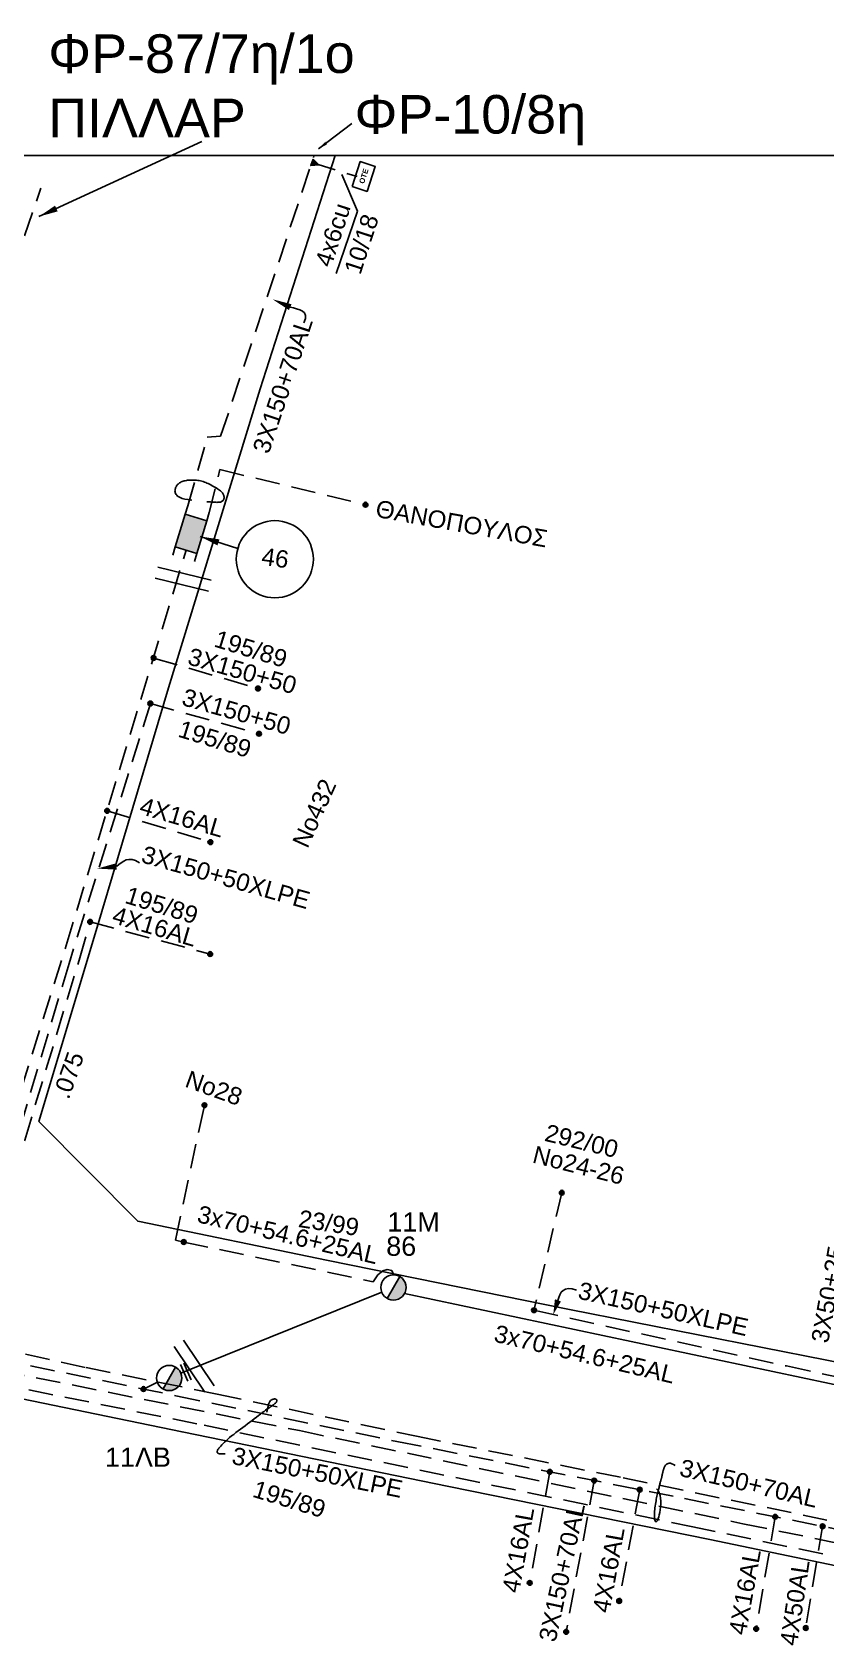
# Model space of a CAD drawing. Header units: millimetres. Extents: x 766 to 1726, y 225 to 629.
# Drawn here: x 1302.8 to 1344, y 528.8 to 612.6 of the extents above; entities that cross this region are included whole.
import ezdxf

# ---------------------------------------------------------------- set-up
doc = ezdxf.new("R2010")
doc.units = ezdxf.units.MM
doc.linetypes.add('DASHED', pattern=[19.05, 12.7, -6.35])
for name, color, linetype in [('Link Box 4 Διευθύνσεων', 7, 'Continuous'), ('Pillar OTE', 7, 'Continuous'), ('Άγνωστα', 7, 'Continuous'), ('Επιγραφές - Σχήματα', 7, 'Continuous'), ('Καλώδια ΧΤ   3x150+50AL', 7, 'DASHED'), ('Καλώδια ΧΤ   3x150+70AL', 7, 'DASHED'), ('Καλώδια ΧΤ   3x150AL+50XLPE', 7, 'DASHED'), ('Καλώδια ΧΤ   4x50AL', 7, 'DASHED'), ('Μηχανική τομή', 7, 'Continuous'), ('Στύλος ΦΜ', 7, 'Continuous'), ('Στύλος ΦΜ @ 1', 7, 'Continuous'), ('Συνδέσεις', 7, 'Continuous'), ('Συνεστραμμένα ΧΤ   3x70+54.6+25 AL', 7, 'SYN_LINE'), ('Τομή', 7, 'Continuous'), ('Υπόβαθρο ΔΕΗ', 7, 'Continuous'), ('Υπόγεια Καλώδια Δικτύου ΧΤ   .075', 7, 'DASHED'), ('Υπόγεια καλώδια Δικτύου ΧΤ και Παρ. ΧΤ - 3X150+70 AL', 7, 'DASHED'), ('Υπόγεια καλώδια Δικτύου ΧΤ και Παρ. ΧΤ 3X50AL +25CU  XLPE', 7, 'DASHED'), ('Υπόγεια καλώδια Παροχών ΧΤ   4x16AL', 7, 'DASHED'), ('Υπόγεια καλώδια Παροχών ΧΤ   4x50AL', 7, 'DASHED'), ('Υπόγεια καλώδια Παροχών ΧΤ   4x6', 7, 'DASHED')]:
    doc.layers.add(name, color=color, linetype=linetype)
doc.styles.add('arial', font='arial.ttf')
doc.styles.get("Standard").update_dxf_attribs({"font": 'arial.ttf'})
doc.linetypes.add('SYN_LINE', pattern='A,0.5,-0.0001,["/\\/\\/\\/",Standard,S=0.1,R=0,X=0,Y=-0.05],-0.25', length=0.7501)
doc.dimstyles.new('ISO-25', dxfattribs={"dimtxt": 2.5, "dimasz": 2.5, "dimexe": 1.25, "dimexo": 0.625, "dimtad": 1, "dimtxsty": 'Standard', "dimcen": 2.5, "dimadec": 0, "dimazin": 0, "dimtfac": 1, "dimtmove": 0, "dimatfit": 3, "dimfxl": 1, "dimarcsym": 0})

# ---------------------------------------------------------------- blocks, each defined once
blk = doc.blocks.new('ΥΠΑΡΧΩΝ ΤΣΙΜΕΝΤΕΝΙΟΣ ΣΤΥΛΟΣ')
at = {"layer": 'Στύλος ΦΜ'}
blk.add_hatch(color=256, dxfattribs=at).paths.add_polyline_path([(-1.29, -2.28, 0.574793), (2.62, 0, 0.268822), (1.3, 2.27)])
blk.add_line((-1.29, -2.28), (1.3, 2.27), dxfattribs=at)
blk.add_circle((0, 0), 2.62, dxfattribs=at)
at = {"layer": 'Στύλος ΦΜ', "flags": 4}
for tag, p in [('ΑΡΙΘΜΟΣ', (-4.68, 8.05)), ('ΤΥΠΟΣ', (-4.91, 3.03))]:
    blk.add_attdef(tag, p, '', height=4, dxfattribs=at)
blk = doc.blocks.new('LINK BOX 4 ΑΝΑΧΩΡΗΣΕΩΝ')
at = {"layer": 'Link Box 4 Διευθύνσεων', "ltscale": 40}
blk.add_hatch(color=256, dxfattribs=at).paths.add_polyline_path([(-3.54, 0), (-3.54, -4.67), (3.54, -4.67), (3.54, 0)])
for p, q in [((-3.54, 0), (-5.33, 0)), ((5.33, 0), (3.54, 0)), ((-3.54, -4.67), (-5.33, -4.67)), ((5.33, -4.67), (3.54, -4.67))]:
    blk.add_line(p, q, dxfattribs=at)
blk.add_lwpolyline([(-3.54, -4.67), (-3.54, 0), (3.54, 0), (3.54, -4.67)], close=True, dxfattribs=at)
blk = doc.blocks.new('_ΣΥΝΔΕΣΗ')
at = {"layer": 'Συνδέσεις', "linetype": 'SYN_LINE', "ltscale": 40}
blk.add_hatch(color=256, dxfattribs=at).paths.add_polyline_path([(0.5, -0.01, 1), (-0.5, -0.01, 1)])
at = {"layer": 'Συνδέσεις'}
blk.add_circle((0, -0.01), 0.5, dxfattribs=at)
blk = doc.blocks.new('ΤΟΜΗ')
at = {"layer": 'Τομή', "ltscale": 40}
for p, q in [((-5.68, 0), (5.68, 0)), ((5.68, -2.33), (-5.68, -2.33))]:
    blk.add_line(p, q, dxfattribs=at)
blk = doc.blocks.new('ΜΗΧΑΝΙΚΗ ΤΟΜΗ')
at = {"layer": 'Μηχανική τομή', "ltscale": 40}
for p, q in [((-1.89, 0.78), (1.89, 0.78)), ((1.89, 0), (-1.89, 0))]:
    blk.add_line(p, q, dxfattribs=at)
blk = doc.blocks.new('PILLAR ΟΤΕ')
at = {"layer": 'Pillar OTE', "ltscale": 40}
blk.add_lwpolyline([(-3.31, 2.02), (3.39, 2.02), (3.39, -1.99), (-3.31, -1.99)], close=True, dxfattribs=at)
at = {"layer": 'Pillar OTE', "insert": (-1.81, 0.71), "char_height": 1.3575, "width": 109.961, "attachment_point": 1}
blk.add_mtext('{\\fArial|b1|i0|c161|p34;OTE}', dxfattribs=at)

msp = doc.modelspace()

# ---------------------------------------------------------------- hatches: boundary and pattern name
at = {"layer": 'Pillar OTE', "ltscale": 40}
h = msp.add_hatch(color=256, dxfattribs=at)
h.dxf.hatch_style = 1
h.paths.add_polyline_path([(1317.243, 605.672), (1317.659, 605.713), (1317.358, 606.01)])

# ---------------------------------------------------------------- linework, layer by layer
msp.add_lwpolyline([(1317.358, 606.01), (1317.659, 605.713), (1317.243, 605.672), (1317.358, 606.01)], dxfattribs=at)
at = {"layer": 'Άγνωστα'}
msp.add_lwpolyline([(1309.285, 542.565), (1308.561, 542.215)], dxfattribs=at)
at = {"layer": 'Επιγραφές - Σχήματα'}
msp.add_lwpolyline([(807.638, 244.256), (1540.689, 244.256), (1540.689, 606.185), (807.638, 606.185)], close=True, dxfattribs=at)
for points in [[(1316.177, 598.327), (1316.338, 598.289), (1316.505, 598.247), (1316.666, 598.195), (1316.806, 598.125), (1316.912, 598.03), (1316.969, 597.902), (1316.966, 597.733), (1316.887, 597.518)], [(1311.077, 588.324), (1310.873, 588.348), (1310.706, 588.377), (1310.573, 588.411), (1310.468, 588.447), (1310.389, 588.487), (1310.33, 588.529), (1310.286, 588.572), (1310.255, 588.617), (1310.231, 588.662), (1310.214, 588.708), (1310.203, 588.753), (1310.198, 588.798), (1310.199, 588.843), (1310.205, 588.887), (1310.216, 588.93), (1310.232, 588.972), (1310.251, 589.012), (1310.274, 589.051), (1310.3, 589.087), (1310.331, 589.122), (1310.364, 589.155), (1310.4, 589.186), (1310.439, 589.214), (1310.481, 589.239), (1310.526, 589.262), (1310.573, 589.282), (1310.623, 589.3), (1310.675, 589.315), (1310.729, 589.328), (1310.787, 589.338), (1310.847, 589.347), (1310.909, 589.354), (1310.974, 589.359), (1311.041, 589.361), (1311.11, 589.362), (1311.18, 589.361), (1311.25, 589.357), (1311.321, 589.351), (1311.391, 589.342), (1311.46, 589.331), (1311.528, 589.316), (1311.594, 589.299), (1311.66, 589.279), (1311.726, 589.257), (1311.792, 589.231), (1311.858, 589.203), (1311.925, 589.173), (1311.993, 589.14), (1312.062, 589.105), (1312.131, 589.069), (1312.2, 589.03), (1312.268, 588.991), (1312.334, 588.951), (1312.396, 588.912), (1312.454, 588.872), (1312.506, 588.834), (1312.553, 588.797), (1312.594, 588.76), (1312.63, 588.725), (1312.66, 588.691), (1312.685, 588.657), (1312.705, 588.623), (1312.721, 588.589), (1312.733, 588.555), (1312.74, 588.521), (1312.744, 588.486), (1312.745, 588.452), (1312.741, 588.419), (1312.734, 588.388), (1312.724, 588.358), (1312.71, 588.33), (1312.692, 588.304), (1312.671, 588.282), (1312.647, 588.263), (1312.619, 588.247), (1312.588, 588.233), (1312.552, 588.222), (1312.513, 588.214), (1312.47, 588.208), (1312.422, 588.205), (1312.371, 588.204), (1312.314, 588.205), (1312.252, 588.207), (1312.185, 588.212), (1312.112, 588.217), (1312.032, 588.223), (1311.945, 588.23), (1311.851, 588.237)], [(1307.158, 569.317), (1307.283, 569.417), (1307.408, 569.513), (1307.537, 569.596), (1307.672, 569.658), (1307.818, 569.688), (1307.977, 569.679), (1308.153, 569.622), (1308.349, 569.509)], [(1330.063, 546.816), (1330.101, 546.967), (1330.158, 547.108), (1330.234, 547.232), (1330.334, 547.33), (1330.46, 547.398), (1330.614, 547.428), (1330.8, 547.413), (1331.02, 547.347)], [(1314.969, 541.01), (1314.996, 541.181), (1315.025, 541.318), (1315.056, 541.426), (1315.089, 541.508), (1315.123, 541.569), (1315.158, 541.613), (1315.192, 541.644), (1315.227, 541.665), (1315.262, 541.681), (1315.295, 541.692), (1315.327, 541.699), (1315.358, 541.701), (1315.386, 541.7), (1315.411, 541.696), (1315.433, 541.689), (1315.451, 541.679), (1315.465, 541.667), (1315.475, 541.652), (1315.481, 541.637), (1315.483, 541.619), (1315.482, 541.601), (1315.477, 541.582), (1315.469, 541.562), (1315.458, 541.542), (1315.443, 541.522), (1315.426, 541.502), (1315.406, 541.482), (1315.384, 541.462), (1315.359, 541.441), (1315.333, 541.421), (1315.304, 541.4), (1315.274, 541.379), (1315.242, 541.358), (1315.208, 541.335), (1315.17, 541.31), (1315.128, 541.282), (1315.08, 541.249), (1315.026, 541.212), (1314.965, 541.168), (1314.895, 541.116), (1314.816, 541.057), (1314.728, 540.991), (1314.633, 540.918), (1314.532, 540.84), (1314.424, 540.757), (1314.312, 540.671), (1314.196, 540.583), (1314.077, 540.493), (1313.956, 540.403), (1313.834, 540.312), (1313.712, 540.222), (1313.591, 540.132), (1313.472, 540.042), (1313.355, 539.954), (1313.243, 539.866), (1313.135, 539.78), (1313.033, 539.695), (1312.938, 539.613), (1312.849, 539.533), (1312.768, 539.458), (1312.694, 539.386), (1312.627, 539.319), (1312.57, 539.258), (1312.52, 539.202), (1312.48, 539.154), (1312.448, 539.111), (1312.424, 539.074), (1312.406, 539.041), (1312.395, 539.012), (1312.388, 538.986), (1312.387, 538.963), (1312.388, 538.941), (1312.394, 538.921), (1312.406, 538.901), (1312.428, 538.884), (1312.463, 538.87), (1312.515, 538.86), (1312.588, 538.853), (1312.684, 538.852), (1312.808, 538.855)], [(1335.173, 537.04), (1335.256, 536.946), (1335.318, 536.829), (1335.36, 536.694), (1335.385, 536.548), (1335.395, 536.395), (1335.394, 536.24), (1335.384, 536.088), (1335.367, 535.945), (1335.346, 535.814), (1335.321, 535.697), (1335.295, 535.595), (1335.267, 535.509), (1335.239, 535.438), (1335.21, 535.385), (1335.184, 535.348), (1335.159, 535.331), (1335.137, 535.331), (1335.118, 535.349), (1335.103, 535.382), (1335.09, 535.428), (1335.08, 535.485), (1335.073, 535.552), (1335.07, 535.627), (1335.069, 535.707), (1335.072, 535.791), (1335.078, 535.878), (1335.085, 535.968), (1335.095, 536.058), (1335.107, 536.149), (1335.121, 536.24), (1335.135, 536.329), (1335.15, 536.416), (1335.166, 536.5), (1335.182, 536.581), (1335.199, 536.658), (1335.215, 536.733), (1335.231, 536.804), (1335.247, 536.873), (1335.263, 536.938), (1335.278, 537), (1335.292, 537.059), (1335.306, 537.115), (1335.319, 537.167), (1335.331, 537.217), (1335.343, 537.263), (1335.354, 537.306), (1335.364, 537.345), (1335.374, 537.382), (1335.384, 537.415), (1335.393, 537.445), (1335.401, 537.474), (1335.409, 537.501), (1335.417, 537.527), (1335.424, 537.552), (1335.431, 537.579), (1335.438, 537.606), (1335.445, 537.634), (1335.451, 537.664), (1335.458, 537.695), (1335.464, 537.726), (1335.471, 537.758), (1335.477, 537.79), (1335.484, 537.821), (1335.491, 537.851), (1335.498, 537.881), (1335.505, 537.909), (1335.513, 537.937), (1335.52, 537.964), (1335.528, 537.991), (1335.535, 538.018), (1335.543, 538.044), (1335.55, 538.071), (1335.557, 538.097), (1335.565, 538.124), (1335.574, 538.152), (1335.586, 538.179), (1335.6, 538.207), (1335.618, 538.234), (1335.64, 538.262), (1335.667, 538.29), (1335.699, 538.318), (1335.739, 538.342), (1335.785, 538.36), (1335.84, 538.369), (1335.903, 538.365), (1335.975, 538.345), (1336.057, 538.306), (1336.151, 538.246)]]:
    msp.add_lwpolyline(points, dxfattribs=at)
msp.add_circle((1315.377, 585.254), 2, dxfattribs=at)
for points in [[(1316.108, 598.175), (1315.264, 598.736), (1316.245, 598.48)], [(1307.176, 569.151), (1306.164, 569.21), (1307.14, 569.482)], [(1330.218, 546.755), (1329.82, 546.082), (1329.907, 546.876)]]:
    msp.add_solid(points, dxfattribs=at)
at = {"layer": 'Καλώδια ΧΤ   3x150+50AL', "color": 85, "linetype": 'DASHED', "ltscale": 0.1}
for points in [[(1294.371, 540.484), (1293.843, 538.691), (1293.654, 538.462), (1293.386, 538.509), (1293.263, 538.703), (1293.366, 539.151), (1295.487, 545.758), (1298.231, 545.049), (1304.555, 565.219), (1310.775, 585.726)], [(1309.085, 580.13), (1314.503, 578.547)]]:
    msp.add_lwpolyline(points, dxfattribs=at)
at = {"layer": 'Καλώδια ΧΤ   3x150+50AL', "color": 30, "linetype": 'DASHED', "ltscale": 0.1}
msp.add_lwpolyline([(1308.919, 577.77), (1314.554, 576.201)], dxfattribs=at)
at = {"layer": 'Καλώδια ΧΤ   3x150+70AL', "color": 173, "ltscale": 0.1}
for points in [[(1310.861, 588.016), (1311.875, 591.578), (1312.565, 591.63), (1317.407, 606.156)], [(1311.977, 587.677), (1312.532, 589.901), (1320.081, 588.081)]]:
    msp.add_lwpolyline(points, dxfattribs=at)
at = {"layer": 'Καλώδια ΧΤ   3x150+70AL', "color": 27, "ltscale": 0.1}
msp.add_lwpolyline([(1281.184, 553.088), (1282.664, 552.332), (1283.963, 551.576), (1279.568, 539.246), (1291.683, 538.232), (1293.661, 544.677), (1316.658, 540.057), (1339.652, 535.232), (1349.964, 533.118), (1351.021, 539.199), (1351.708, 539.143), (1352.381, 539.25), (1353.165, 539.501), (1353.782, 539.853), (1360.361, 538.751), (1362.604, 538.41), (1363.265, 541.797)], dxfattribs=at)
at = {"layer": 'Καλώδια ΧΤ   3x150+70AL', "color": 85, "ltscale": 0.1}
msp.add_lwpolyline([(1296.261, 542.694), (1296.92, 544.56), (1298.978, 544.183), (1310.245, 541.869), (1321.714, 539.494), (1336.635, 536.536), (1349.569, 533.93), (1350.6, 539.661), (1351.657, 539.678), (1352.631, 539.989), (1353.442, 540.445), (1362.182, 538.997), (1362.707, 541.91)], dxfattribs=at)
at = {"layer": 'Καλώδια ΧΤ   3x150+70AL', "color": 5, "ltscale": 0.1}
msp.add_lwpolyline([(1271.512, 464.699), (1277.211, 483.714), (1278.074, 484.541), (1280.788, 493.072), (1284.022, 503.019), (1284.28, 503.713), (1287.403, 513.614), (1288.796, 517.992), (1289.907, 521.371), (1290.201, 522.211), (1292.273, 528.898), (1295.217, 537.831), (1297.008, 543.304), (1311.703, 540.335), (1336.968, 535.091), (1350.273, 532.307), (1351.543, 538.85), (1352.363, 538.841), (1353.061, 539.083), (1353.722, 539.362), (1354.393, 539.297), (1358.931, 538.499), (1363.12, 537.72), (1363.874, 541.675)], dxfattribs=at)
at = {"layer": 'Καλώδια ΧΤ   3x150AL+50XLPE', "color": 2, "linetype": 'DASHED', "ltscale": 0.1}
msp.add_lwpolyline([(1287.392, 558.83), (1292.954, 574.612), (1299.885, 594.836), (1303.241, 604.492)], dxfattribs=at)
at = {"layer": 'Καλώδια ΧΤ   3x150AL+50XLPE', "color": 30, "ltscale": 0.1}
msp.add_lwpolyline([(1308.919, 577.77), (1304.705, 564.29), (1302.359, 556.413), (1300.104, 549.403), (1298.72, 544.841), (1305.585, 543.33), (1312.389, 541.952), (1322.718, 539.767), (1333.448, 537.608), (1344.632, 535.296), (1349.328, 534.382), (1350.015, 538.965), (1357.908, 537.649), (1364.08, 536.729), (1365.076, 541.433)], dxfattribs=at)
at = {"layer": 'Καλώδια ΧΤ   3x150AL+50XLPE', "color": 27, "linetype": 'DASHED', "ltscale": 0.1}
for points in [[(1330.261, 552.398), (1328.821, 546.303), (1328.821, 546.303)], [(1328.821, 546.303), (1341.916, 543.411), (1351.174, 541.416), (1351.462, 539.163)]]:
    msp.add_lwpolyline(points, dxfattribs=at)
at = {"layer": 'Καλώδια ΧΤ   4x50AL', "color": 62, "linetype": 'DASHED', "ltscale": 0.1}
msp.add_lwpolyline([(1310.65, 549.84), (1310.216, 549.943), (1311.724, 556.935)], dxfattribs=at)
at = {"layer": 'Συνεστραμμένα ΧΤ   3x70+54.6+25 AL', "color": 62, "linetype": 'DASHED', "ltscale": 0.1}
msp.add_lwpolyline([(1310.65, 549.84), (1320.474, 547.783), (1320.72, 548.133), (1320.973, 548.352), (1321.202, 548.414), (1321.444, 548.357), (1321.502, 548.246), (1321.506, 548.14)], dxfattribs=at)
at = {"layer": 'Συνεστραμμένα ΧΤ   3x70+54.6+25 AL', "color": 62, "ltscale": 10}
for points in [[(1310.508, 543.032), (1320.922, 547.241)], [(1322.103, 547.172), (1351.496, 540.945)]]:
    msp.add_lwpolyline(points, dxfattribs=at)
at = {"layer": 'Υπόβαθρο ΔΕΗ'}
for points in [[(1318.499, 606.185), (1314.618, 594.097), (1309.867, 578.577), (1306.159, 566.163), (1303.139, 556.085), (1308.269, 550.917), (1318.145, 548.879), (1330.664, 546.338), (1350.683, 542.399), (1368.974, 538.747), (1376.97, 537.136), (1382.334, 541.194), (1381.654, 553.355), (1381.059, 564.908), (1380.113, 580.901), (1379.225, 596.418), (1366.426, 600.212), (1352.647, 604.29)], [(1348.819, 522.211), (1349.812, 531.944), (1337.946, 534.411), (1324.403, 537.164), (1310.563, 539.992), (1297.217, 542.74), (1294.645, 534.803), (1290.506, 522.211), (1284.77, 504.311), (1318.597, 494.608), (1344.89, 487.094), (1345.26, 487.292), (1348.777, 522.211)]]:
    msp.add_lwpolyline(points, dxfattribs=at)
at = {"layer": 'Υπόγεια Καλώδια Δικτύου ΧΤ   .075', "color": 85, "ltscale": 0.1}
msp.add_lwpolyline([(1298.978, 544.183), (1302.402, 555.124), (1305.219, 564.453), (1305.795, 566.447)], dxfattribs=at)
at = {"layer": 'Υπόγεια καλώδια Δικτύου ΧΤ και Παρ. ΧΤ - 3X150+70 AL', "color": 85, "ltscale": 0.1}
msp.add_lwpolyline([(1331.942, 537.466), (1330.489, 529.625)], dxfattribs=at)
at = {"layer": 'Υπόγεια καλώδια Παροχών ΧΤ   4x16AL', "color": 85, "ltscale": 0.1}
for points in [[(1306.678, 572.209), (1312.034, 570.579)], [(1305.795, 566.447), (1305.795, 566.447), (1312.021, 564.775)], [(1329.646, 537.922), (1328.598, 532.16)], [(1334.305, 536.998), (1333.239, 531.222)], [(1341.331, 535.59), (1340.347, 529.779)]]:
    msp.add_lwpolyline(points, dxfattribs=at)
at = {"layer": 'Υπόγεια καλώδια Παροχών ΧΤ   4x50AL', "color": 85, "ltscale": 0.1}
msp.add_lwpolyline([(1343.792, 535.094), (1342.917, 529.823)], dxfattribs=at)
at = {"layer": 'Υπόγεια καλώδια Παροχών ΧΤ   4x6', "color": 173, "linetype": 'DASHED', "ltscale": 0.1}
msp.add_lwpolyline([(1317.294, 605.822), (1319.647, 605.096)], dxfattribs=at)

# ---------------------------------------------------------------- block references
at = {"layer": 'Link Box 4 Διευθύνσεων', "xscale": 0.2499999999999223, "yscale": 0.2499999999999223, "zscale": 0.2499999999999223, "rotation": 253.1058111644642}
msp.add_blockref('LINK BOX 4 ΑΝΑΧΩΡΗΣΕΩΝ', (1311.59, 586.403), dxfattribs=at)
at = {"layer": 'Pillar OTE', "xscale": 0.203746134425169, "yscale": 0.203746134425169, "zscale": 0.203746134425169, "rotation": 72}
msp.add_blockref('PILLAR ΟΤΕ', (1319.988, 605.096), dxfattribs=at)
at = {"layer": 'Μηχανική τομή', "xscale": 0.2499999999999106, "yscale": 0.2499999999999106, "zscale": 0.2499999999999106, "rotation": 113.8079054290309}
msp.add_blockref('ΜΗΧΑΝΙΚΗ ΤΟΜΗ', (1310.851, 543.13), dxfattribs=at)
at = {"layer": 'Στύλος ΦΜ @ 1', "ltscale": 40}
ref = msp.add_blockref('ΥΠΑΡΧΩΝ ΤΣΙΜΕΝΤΕΝΙΟΣ ΣΤΥΛΟΣ', (1321.529, 547.486), dxfattribs=dict(at, xscale=0.25, yscale=0.25, zscale=0.25))
ref.add_attrib('ΤΥΠΟΣ', '86', (1321.155, 549.125), dxfattribs={"layer": 'Στύλος ΦΜ', "height": 1, "flags": 4})
ref.add_attrib('ΑΡΙΘΜΟΣ', '11M', (1321.214, 550.382), dxfattribs={"layer": 'Στύλος ΦΜ', "height": 1, "flags": 4})
ref = msp.add_blockref('ΥΠΑΡΧΩΝ ΤΣΙΜΕΝΤΕΝΙΟΣ ΣΤΥΛΟΣ', (1309.9, 542.788), dxfattribs=dict(at, xscale=0.25, yscale=0.25, zscale=0.25))
ref.add_attrib('ΤΥΠΟΣ', '11ΛB', (1306.568, 538.181), dxfattribs={"layer": 'Στύλος ΦΜ', "height": 1, "flags": 4})
at = {"layer": 'Συνδέσεις', "xscale": 0.25, "yscale": 0.25, "zscale": 0.25}
for p in [(1320.082, 588.084), (1309.086, 580.133), (1314.504, 578.55), (1308.92, 577.773), (1314.554, 576.204), (1306.678, 572.209), (1312.035, 570.582), (1305.795, 566.45), (1312.022, 564.778), (1311.725, 556.938), (1330.261, 552.401), (1310.651, 549.843), (1328.822, 546.306), (1308.561, 542.218), (1329.647, 537.924), (1331.943, 537.469), (1334.305, 537.001), (1341.332, 535.593), (1343.792, 535.097), (1328.599, 532.163), (1333.24, 531.225), (1330.49, 529.628), (1340.348, 529.782), (1342.918, 529.826)]:
    msp.add_blockref('_ΣΥΝΔΕΣΗ', p, dxfattribs=at)
at = {"layer": 'Τομή'}
for p, xscale, yscale, zscale, rotation in [((1310.69, 584.504), 0.2500000000002504, 0.2500000000002504, 0.2500000000002504, 346.3384460026822), ((1311.438, 543.565), 0.2500000000001465, 0.2500000000001465, 0.2500000000001465, 303.9251149853358)]:
    msp.add_blockref('ΤΟΜΗ', p, dxfattribs=dict(at, xscale=xscale, yscale=yscale, zscale=zscale, rotation=rotation))

# ---------------------------------------------------------------- texts
at = {"layer": 'Επιγραφές - Σχήματα', "char_height": 2, "attachment_point": 1}
for s, insert, width in [('ΦΡ-87/7η/1ο ΠΙΛΛΑΡ', (1303.62, 612.476), 15.15644), ('ΦΡ-10/8η', (1319.509, 609.329), 2.6648)]:
    msp.add_mtext(s, dxfattribs=dict(at, insert=insert, width=width))
at = {"layer": 'Επιγραφές - Σχήματα', "insert": (1320.712, 588.346), "char_height": 0.9, "width": 6.53129, "attachment_point": 1, "rotation": 349.7839}
msp.add_mtext('ΘΑΝΟΠΟΥΛΟΣ', dxfattribs=at)
at = {"layer": 'Επιγραφές - Σχήματα', "ltscale": 40, "char_height": 0.9, "width": 47.0228, "attachment_point": 1, "style": 'arial'}
for s, insert, rotation in [('{\\fArial|b0|i0|c161|p34;46}', (1314.769, 585.866), 351.96213), ('{\\fArial|b0|i0|c161|p34;195/89}', (1312.431, 581.598), 343.02311), ('{\\fArial|b0|i0|c161|p34;195/89}', (1310.562, 576.924), 343.02311), ('{\\fArial|b0|i0|c161|p34;195/89}', (1307.805, 568.299), 343.02311), ('{\\fArial|b0|i0|c161|p34;292/00}', (1329.53, 555.973), 346.36636), ('{\\fArial|b0|i0|c161|p34;23/99}', (1316.691, 551.516), 351.29816), ('{\\fArial|b0|i0|c161|p34;195/89}', (1314.423, 537.501), 343.02311)]:
    msp.add_mtext(s, dxfattribs=dict(at, insert=insert, rotation=rotation))
at = {"layer": 'Επιγραφές - Σχήματα', "char_height": 0.9, "width": 84.18588, "attachment_point": 1, "style": 'arial'}
for s, insert, rotation in [('No432', (1316.253, 570.578), 65.74627), ('No28', (1310.959, 558.759), 340.12451), ('No24-26', (1328.906, 554.847), 345.91745)]:
    msp.add_mtext(s, dxfattribs=dict(at, insert=insert, rotation=rotation))
at = {"layer": 'Καλώδια ΧΤ   3x150+50AL', "color": 7, "char_height": 0.9, "width": 84.18588, "attachment_point": 1, "rotation": 344.18066}
for insert in [(1311.041, 580.681), (1310.738, 578.571)]:
    msp.add_mtext('3X150+50', dxfattribs=dict(at, insert=insert))
at = {"layer": 'Καλώδια ΧΤ   3x150+70AL', "color": 7, "char_height": 0.9, "width": 84.18588, "attachment_point": 1}
for insert, rotation in [((1314.205, 590.951), 71.62842), ((1336.517, 538.6), 346.75735)]:
    msp.add_mtext('3X150+70AL', dxfattribs=dict(at, insert=insert, rotation=rotation))
at = {"layer": 'Καλώδια ΧΤ   3x150AL+50XLPE', "color": 7, "char_height": 0.9, "width": 84.18588, "attachment_point": 1}
for insert, rotation in [((1308.635, 570.414), 344.18066), ((1331.247, 547.794), 347.38396), ((1313.272, 539.222), 348.6053)]:
    msp.add_mtext('3X150+50XLPE', dxfattribs=dict(at, insert=insert, rotation=rotation))
at = {"layer": 'Συνεστραμμένα ΧΤ   3x70+54.6+25 AL', "color": 7, "char_height": 0.9, "width": 84.18588, "attachment_point": 1, "rotation": 346.74098}
for insert in [(1311.496, 551.758), (1326.897, 545.564)]:
    msp.add_mtext('3x70+54.6+25AL', dxfattribs=dict(at, insert=insert))
at = {"layer": 'Υπόγεια Καλώδια Δικτύου ΧΤ   .075', "color": 7, "insert": (1303.835, 557.49), "char_height": 0.9, "width": 84.18588, "attachment_point": 1, "rotation": 70.5429}
msp.add_mtext('.075', dxfattribs=at)
at = {"layer": 'Υπόγεια καλώδια Δικτύου ΧΤ και Παρ. ΧΤ - 3X150+70 AL', "color": 7, "insert": (1329.058, 529.237), "char_height": 0.9, "width": 84.18588, "attachment_point": 1, "rotation": 77.84062}
msp.add_mtext('3X150+70AL', dxfattribs=at)
at = {"layer": 'Υπόγεια καλώδια Δικτύου ΧΤ και Παρ. ΧΤ 3X50AL +25CU  XLPE', "color": 7, "insert": (1343.191, 544.715), "char_height": 0.9, "width": 84.18588, "attachment_point": 1, "rotation": 79.76833}
msp.add_mtext('3X50+25', dxfattribs=at)
at = {"layer": 'Υπόγεια καλώδια Παροχών ΧΤ   4x16AL', "color": 7, "char_height": 0.9, "width": 84.18588, "attachment_point": 1}
for insert, rotation in [((1308.545, 572.933), 343.64271), ((1307.13, 567.268), 343.64271), ((1327.16, 531.756), 79.76833), ((1331.85, 530.717), 79.76833), ((1338.917, 529.576), 79.76833)]:
    msp.add_mtext('4X16AL', dxfattribs=dict(at, insert=insert, rotation=rotation))
at = {"layer": 'Υπόγεια καλώδια Παροχών ΧΤ   4x50AL', "color": 7, "ltscale": 0.2, "char_height": 0.9, "attachment_point": 1, "rotation": 72}
for s, insert in [('4x6cu', (1317.438, 600.623)), ('10/18', (1318.955, 600.244))]:
    msp.add_mtext_dynamic_manual_height_columns(s, width=1.8, gutter_width=12.5, heights=[0.118], dxfattribs=dict(at, insert=insert))
at = {"layer": 'Υπόγεια καλώδια Παροχών ΧΤ   4x50AL', "color": 7, "insert": (1341.57, 528.994), "char_height": 0.9, "width": 84.18588, "attachment_point": 1, "rotation": 81.42976}
msp.add_mtext('4X50AL', dxfattribs=at)

# ---------------------------------------------------------------- leaders
at = {"layer": 'Επιγραφές - Σχήματα', "ltscale": 40}
for points, override in [([(1317.64, 606.535), (1319.366, 607.847)], {"dimasz": 0.5, "dimtad": 0}), ([(1303.137, 603.025), (1311.594, 606.925)], {"dimasz": 1, "dimtad": 0})]:
    msp.add_leader(points, dimstyle='ISO-25', override=override, dxfattribs=at)
at = {"layer": 'Επιγραφές - Σχήματα'}
for points, override in [([(1318.86, 605.212), (1319.657, 603.314), (1318.554, 600.078)], {"dimasz": 0.1, "dimgap": 0.625, "dimtad": 0}), ([(1311.502, 586.434), (1313.453, 585.803)], {"dimasz": 1, "dimgap": 0.625, "dimtad": 0})]:
    msp.add_leader(points, dimstyle='ISO-25', override=override, dxfattribs=at)

doc.saveas('drawing.dxf')
